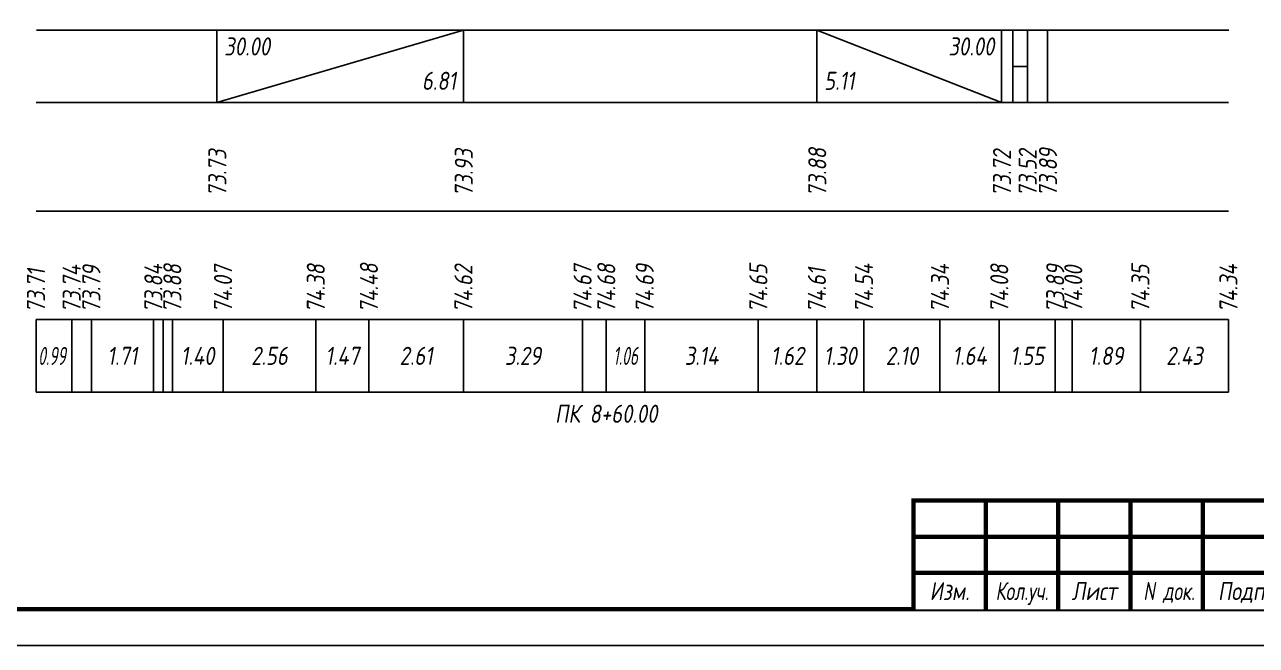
# Model space of a CAD drawing. Extents: x -717 to 1451, y -133302 to 233.
# Drawn here: x 77.1 to 247.3, y -13572.4 to -13486.7 of the extents above; entities that cross this region are included whole.
import ezdxf
from ezdxf.enums import TextEntityAlignment as Align

# ---------------------------------------------------------------- set-up
doc = ezdxf.new("R2010")
doc.units = 0
for name, color, linetype in [('Зарамочное оформление', 7, 'Continuous'), ('Код_510', 7, 'Continuous'), ('Код_516', 1, 'Continuous'), ('Подписи поперечников', 7, 'Continuous'), ('Таблица', 7, 'Continuous')]:
    doc.layers.add(name, color=color, linetype=linetype)
doc.styles.add('М', font='romand.shx', dxfattribs={"width": 0.8, "oblique": 10, "height": 2.5})

# ---------------------------------------------------------------- blocks, each defined once
blk = doc.blocks.new('Штамп')
at = {"linetype": 'Continuous'}
blk.add_wipeout([(199.95, -411.25), (384.95, -411.25), (384.95, -426.25), (199.95, -426.25)], dxfattribs=at).dxf.layer = 'Зарамочное оформление'
at = {"layer": 'Зарамочное оформление', "linetype": 'Continuous', "lineweight": -3, "const_width": 0.6, "flags": 128}
for points in [[(199.95, -426.25), (199.95, -411.25), (384.95, -411.25)], [(209.95, -411.25), (209.95, -426.25)], [(219.95, -411.25), (219.95, -426.25)], [(229.95, -411.25), (229.95, -426.25)], [(239.95, -411.25), (239.95, -426.25)], [(199.95, -416.25), (264.95, -416.25)], [(199.95, -421.25), (264.95, -421.25)]]:
    blk.add_lwpolyline(points, dxfattribs=at)
at = {"layer": 'Зарамочное оформление', "linetype": 'Continuous', "style": 'М', "oblique": 10}
for s, width, p in [('Изм.', 0.8, (204.95, -423.75)), ('Кол.уч.', 0.7, (214.95, -423.75)), ('Лист', 0.8, (224.95, -423.75)), ('N док.', 0.7, (235.28, -423.75)), ('Подпись', 0.8, (247.45, -423.75))]:
    blk.add_text(s, height=2.5, dxfattribs=dict(at, width=width)).set_placement(p, align=Align.MIDDLE_CENTER)
blk = doc.blocks.new('шифр')
blk.add_blockref('Штамп', (0, -13201))

msp = doc.modelspace()

# ---------------------------------------------------------------- linework, layer by layer
at = {"flags": 128}
msp.add_lwpolyline([(-30.054, -13572.421), (389.946, -13572.421), (389.946, -13275.421), (-30.054, -13275.421)], close=True, dxfattribs=at)
at = {"const_width": 0.6, "flags": 128}
msp.add_lwpolyline([(-10.054, -13567.421), (384.946, -13567.421), (384.946, -13280.421), (-10.054, -13280.421)], close=True, dxfattribs=at)
at = {"layer": 'Код_510'}
for p, q in [((78.688, -13537.421), (78.688, -13527.421)), ((83.625, -13537.421), (83.625, -13527.421)), ((86.339, -13537.421), (86.339, -13527.421)), ((94.909, -13537.421), (94.909, -13527.421)), ((96.277, -13537.421), (96.277, -13527.421)), ((97.527, -13537.421), (97.527, -13527.421)), ((104.534, -13537.421), (104.534, -13527.421)), ((117.358, -13537.421), (117.358, -13527.421)), ((124.696, -13537.421), (124.696, -13527.421)), ((137.759, -13537.421), (137.759, -13527.421)), ((154.223, -13537.421), (154.223, -13527.421)), ((157.502, -13537.421), (157.502, -13527.421)), ((162.815, -13537.421), (162.815, -13527.421)), ((178.51, -13537.421), (178.51, -13527.421)), ((186.606, -13537.421), (186.606, -13527.421)), ((193.112, -13537.421), (193.112, -13527.421)), ((203.621, -13537.421), (203.621, -13527.421)), ((211.817, -13537.421), (211.817, -13527.421)), ((219.545, -13537.421), (219.545, -13527.421)), ((221.869, -13537.421), (221.869, -13527.421)), ((231.321, -13537.421), (231.321, -13527.421)), ((243.495, -13537.421), (243.495, -13527.421))]:
    msp.add_line(p, q, dxfattribs=at)
at = {"layer": 'Код_516'}
for p, q in [((103.688, -13497.421), (103.688, -13487.421)), ((103.688, -13497.421), (137.759, -13487.421)), ((137.759, -13497.421), (137.759, -13487.421)), ((186.606, -13497.421), (186.606, -13487.421)), ((186.606, -13487.421), (212.143, -13497.421)), ((212.143, -13497.421), (212.143, -13487.421)), ((213.696, -13497.421), (213.696, -13487.421)), ((215.696, -13497.421), (215.696, -13487.421)), ((218.495, -13497.421), (218.495, -13487.421)), ((213.696, -13492.421), (215.696, -13492.421))]:
    msp.add_line(p, q, dxfattribs=at)
at = {"layer": 'Таблица'}
for p, q in [((78.742, -13487.421), (243.549, -13487.421)), ((78.688, -13497.421), (243.495, -13497.421)), ((78.688, -13512.421), (243.495, -13512.421)), ((78.688, -13527.421), (243.495, -13527.421)), ((78.688, -13537.421), (243.495, -13537.421))]:
    msp.add_line(p, q, dxfattribs=at)

# ---------------------------------------------------------------- texts
at = {"layer": 'Код_510', "style": 'М', "oblique": 10, "width": 0.8}
for s, p in [('73.74', (83.625, -13526.421)), ('73.79', (86.339, -13526.421)), ('73.84', (94.909, -13526.421)), ('73.88', (97.527, -13526.421)), ('74.07', (104.534, -13526.421)), ('74.38', (117.358, -13526.421)), ('74.48', (124.696, -13526.421)), ('74.62', (137.759, -13526.421)), ('74.67', (154.223, -13526.421)), ('74.68', (157.502, -13526.421)), ('74.69', (162.815, -13526.421)), ('74.65', (178.51, -13526.421)), ('74.54', (193.112, -13526.421)), ('74.34', (203.621, -13526.421)), ('74.08', (211.817, -13526.421)), ('73.89', (219.545, -13526.421)), ('74.00', (222.045, -13526.421)), ('74.35', (231.321, -13526.421)), ('74.34', (243.495, -13526.421)), ('73.71', (78.688, -13526.421)), ('74.61', (186.606, -13526.421))]:
    msp.add_text(s, height=2.5, rotation=90, dxfattribs=at).set_placement(p, align=Align.MIDDLE_LEFT)
at = {"layer": 'Код_510', "style": 'М', "oblique": 10}
for s, width, p in [('0.99', 0.6, (80.888, -13532.434)), ('1.71', 0.8, (90.624, -13532.421)), ('1.40', 0.8, (101.03, -13532.421)), ('2.56', 0.8, (110.946, -13532.421)), ('1.47', 0.8, (121.027, -13532.421)), ('2.61', 0.8, (131.228, -13532.421)), ('3.29', 0.8, (145.991, -13532.421)), ('1.06', 0.6, (160.159, -13532.421)), ('3.14', 0.8, (170.663, -13532.421)), ('1.62', 0.8, (182.558, -13532.421)), ('1.30', 0.8, (189.859, -13532.421)), ('2.10', 0.8, (198.366, -13532.421)), ('1.64', 0.8, (207.719, -13532.421)), ('1.55', 0.8, (215.681, -13532.421)), ('1.89', 0.8, (226.595, -13532.421)), ('2.43', 0.8, (237.408, -13532.421))]:
    msp.add_text(s, height=2.5, dxfattribs=dict(at, width=width)).set_placement(p, align=Align.MIDDLE_CENTER)
at = {"layer": 'Код_516', "style": 'М', "oblique": 10, "width": 0.8}
msp.add_text('30.00', height=2.5, dxfattribs=at).set_placement((104.688, -13488.421), align=Align.TOP_LEFT)
msp.add_text('30.00', height=2.5, dxfattribs=at).set_placement((211.143, -13488.421), align=Align.TOP_RIGHT)
msp.add_text('6.81', height=2.5, dxfattribs=at).set_placement((136.759, -13496.421), align=Align.BOTTOM_RIGHT)
msp.add_text('5.11', height=2.5, dxfattribs=at).set_placement((187.606, -13496.421), align=Align.BOTTOM_LEFT)
for s, p in [('73.73', (103.742, -13510.371)), ('73.93', (137.814, -13510.371)), ('73.88', (186.661, -13510.371)), ('73.72', (212.198, -13510.371)), ('73.52', (215.75, -13510.371)), ('73.89', (218.549, -13510.371))]:
    msp.add_text(s, height=2.5, rotation=90, dxfattribs=at).set_placement(p, align=Align.MIDDLE_LEFT)
at = {"layer": 'Подписи поперечников', "style": 'М', "oblique": 10, "width": 0.8}
msp.add_text('ПК 8+60.00', height=2.5, dxfattribs=at).set_placement((157.502, -13542.421), align=Align.BOTTOM_CENTER)

# ---------------------------------------------------------------- next in the draw order: block references
msp.add_blockref('шифр', (0, 59.829))

doc.saveas('drawing.dxf')
